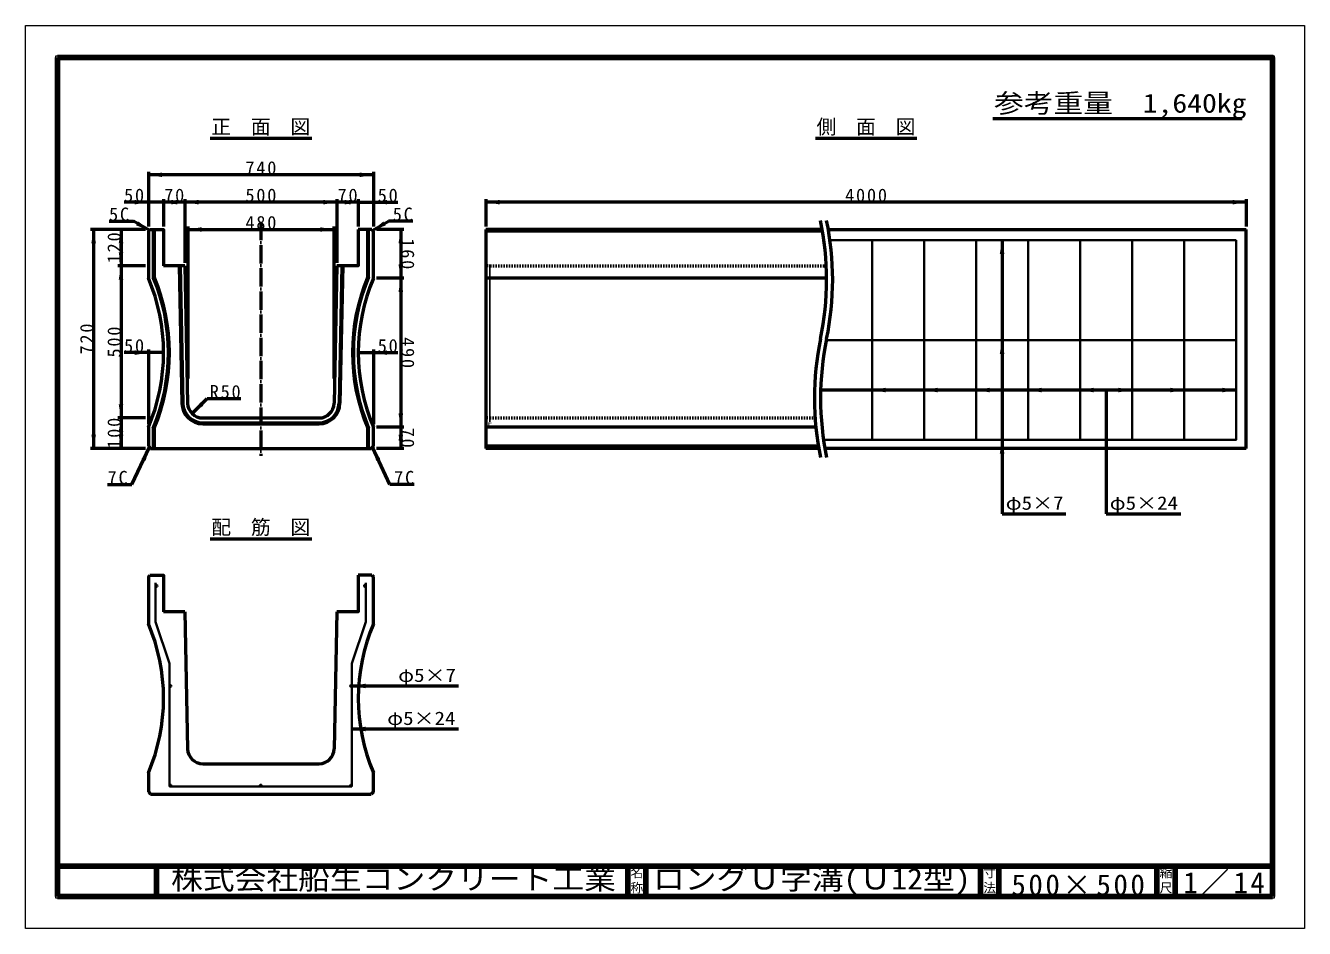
# Model space of a CAD drawing. Units: millimetres, scale not verified. Extents: x -2102 to 2102, y -1485 to 1485.
import ezdxf
from ezdxf.enums import TextEntityAlignment as Align

# ---------------------------------------------------------------- set-up
doc = ezdxf.new("R2010")
doc.units = ezdxf.units.MM
doc.header["$LTSCALE"] = 5
doc.linetypes.add('DOTTED', pattern=[1.75, 0.25, -1.5])
doc.linetypes.add('LONG_DASHED_DOTTED', pattern=[15.25, 12, -1.5, 0.25, -1.5])
doc.layers.add('0-0_V-nasSTD', color=7, linetype='Continuous', lineweight=50)
doc.layers.add('0-1_0', color=7, linetype='Continuous', lineweight=50)
doc.styles.add('ＭＳ ゴシック', font='')
doc.styles.get('ＭＳ ゴシック').set_extended_font_data('MS Gothic')

msp = doc.modelspace()

# ---------------------------------------------------------------- linework, layer by layer
at = {"layer": '0-0_V-nasSTD', "lineweight": 100}
for p, q in [((-1997.5, 1380), (-1997.5, -1380)), ((-1997.5, -1280), (1997.5, -1280)), ((-1672.5, -1280), (-1672.5, -1380)), ((-122.5, -1280), (-122.5, -1380)), ((-62.5, -1280), (-62.5, -1380)), ((1037.5, -1280), (1037.5, -1380)), ((1097.5, -1280), (1097.5, -1380)), ((1617.5, -1280), (1617.5, -1380)), ((1677.5, -1280), (1677.5, -1380)), ((-1997.5, -1380), (1997.5, -1380))]:
    msp.add_line(p, q, dxfattribs=at)
at = {"layer": '0-0_V-nasSTD'}
for p, q in [((-1698.654, 1004.105), (-1698.654, 824.105)), ((-958.654, 994.105), (-1698.654, 994.105)), ((-958.654, 1004.105), (-958.654, 824.105)), ((-1698.654, 904.105), (-1778.654, 904.105)), ((-1648.654, 904.105), (-1698.654, 904.105)), ((-1648.654, 914.105), (-1648.654, 824.105)), ((-1578.654, 904.105), (-1648.654, 904.105)), ((-1578.654, 914.105), (-1578.654, 704.105)), ((-1078.654, 904.105), (-1578.654, 904.105)), ((-1078.654, 914.105), (-1078.654, 704.105)), ((-1008.654, 904.105), (-1078.654, 904.105)), ((-1008.654, 914.105), (-1008.654, 824.105)), ((-588.654, 914.105), (-588.654, 824.105)), ((1911.346, 904.105), (-588.654, 904.105)), ((1911.346, 914.105), (1911.346, 824.105)), ((-1828.116, 841.605), (-1748.116, 841.605)), ((-1696.154, 811.605), (-1748.116, 841.605)), ((-961.154, 811.605), (-909.193, 841.605)), ((-829.193, 841.605), (-909.193, 841.605)), ((-1708.654, 814.105), (-1888.654, 814.105)), ((-1878.654, 814.105), (-1878.654, 94.105)), ((-1788.654, 814.105), (-1788.654, 694.105)), ((-1698.654, 809.105), (-1693.654, 814.105)), ((-1698.654, 809.105), (-1698.654, 654.105)), ((-1682.654, 814.105), (-1682.654, 657.349)), ((-1679.654, 814.105), (-1679.654, 657.952)), ((-1568.655, 824.105), (-1568.655, 324.105)), ((-1568.655, 814.105), (-1088.655, 814.105)), ((-1088.655, 824.105), (-1088.655, 324.105)), ((-963.654, 814.105), (-1008.654, 814.105)), ((-977.654, 657.952), (-977.654, 814.105)), ((-974.654, 657.349), (-974.654, 814.105)), ((-963.654, 814.105), (-958.654, 809.105)), ((-958.654, 654.105), (-958.654, 809.105)), ((-858.654, 814.105), (-948.654, 814.105)), ((-868.654, 814.105), (-868.654, 654.105)), ((-588.654, 814.105), (-588.654, 94.105)), ((517.069, 814.105), (-588.654, 814.105)), ((517.927, 809.105), (-588.654, 809.105)), ((537.069, 814.105), (1911.346, 814.105)), ((1911.346, 94.105), (1911.346, 814.105)), ((1108.346, 779.105), (1108.346, -120.895)), ((-1708.654, 694.105), (-1798.654, 694.105)), ((-1788.654, 694.105), (-1788.654, 194.105)), ((-1578.654, 694.105), (-1648.654, 694.105)), ((-1597.658, 694.105), (-1588.63, 242.725)), ((-1594.657, 694.105), (-1585.631, 242.785)), ((-1578.654, 694.105), (-1569.634, 243.105)), ((-1078.654, 694.105), (-1087.674, 243.105)), ((-1062.651, 694.105), (-1071.677, 242.785)), ((-1059.65, 694.105), (-1068.678, 242.725)), ((-858.654, 654.105), (-948.654, 654.105)), ((-868.654, 654.105), (-868.654, 164.105)), ((531.02, 654.105), (-588.654, 654.105)), ((-1698.654, 409.105), (-1778.654, 409.105)), ((-1698.654, 419.105), (-1698.654, 174.105)), ((-1648.654, 409.105), (-1698.654, 409.105)), ((-1008.654, 409.105), (-958.654, 409.105)), ((-958.654, 419.105), (-958.654, 174.105)), ((-958.654, 409.105), (-878.654, 409.105)), ((-1554.644, 208.398), (-1505.147, 257.895)), ((-1505.147, 257.895), (-1395.147, 257.895)), ((1877.846, 286.018), (511.723, 286.018)), ((1450.346, 286.018), (1450.346, -120.895)), ((-1708.654, 194.105), (-1798.654, 194.105)), ((-1788.654, 194.105), (-1788.654, 94.105)), ((-1519.644, 194.105), (-1137.664, 194.105)), ((-1519.644, 178.105), (-1137.664, 178.105)), ((-1519.644, 175.105), (-1137.664, 175.105)), ((-1698.654, 164.105), (-1698.654, 101.105)), ((-1682.654, 160.861), (-1682.654, 94.105)), ((-1679.654, 160.257), (-1679.654, 94.105)), ((-977.654, 94.105), (-977.654, 160.257)), ((-974.654, 94.105), (-974.654, 160.861)), ((-958.654, 101.105), (-958.654, 164.105)), ((-858.654, 164.105), (-948.654, 164.105)), ((-868.654, 164.105), (-868.654, 94.105)), ((496.055, 164.105), (-588.654, 164.105)), ((-1708.654, 94.105), (-1888.654, 94.105)), ((-1752.723, -24.603), (-1695.154, 97.605)), ((-1698.654, 101.105), (-1691.654, 94.105)), ((-1691.654, 94.105), (-965.654, 94.105)), ((-958.654, 101.105), (-965.654, 94.105)), ((-904.586, -24.603), (-962.154, 97.605)), ((-858.654, 94.105), (-948.654, 94.105)), ((504.428, 101.105), (-588.654, 101.105)), ((505.622, 94.105), (-588.654, 94.105)), ((1911.346, 94.105), (525.622, 94.105)), ((-1832.723, -24.603), (-1752.723, -24.603)), ((-824.586, -24.603), (-904.586, -24.603)), ((1108.346, -120.895), (1318.346, -120.895)), ((1450.346, -120.895), (1696.346, -120.895)), ((-1698.654, -328.131), (-1693.654, -323.131)), ((-1698.654, -328.131), (-1698.654, -483.131)), ((-963.654, -323.131), (-1008.654, -323.131)), ((-963.654, -323.131), (-958.654, -328.131)), ((-958.654, -483.131), (-958.654, -328.131)), ((-1578.654, -443.131), (-1648.654, -443.131)), ((-1578.654, -443.131), (-1569.634, -894.131)), ((-1078.654, -443.131), (-1087.674, -894.131)), ((-1029.4, -687.304), (-679.4, -687.304)), ((-1029.4, -828.889), (-679.4, -828.889)), ((-1519.644, -943.131), (-1137.664, -943.131)), ((-1698.654, -973.131), (-1698.654, -1036.131)), ((-958.654, -1036.131), (-958.654, -973.131)), ((-1698.654, -1036.131), (-1691.654, -1043.131)), ((-1691.654, -1043.131), (-965.654, -1043.131)), ((-958.654, -1036.131), (-965.654, -1043.131))]:
    msp.add_line(p, q, dxfattribs=at)
at = {"layer": '0-0_V-nasSTD', "linetype": 'LONG_DASHED_DOTTED'}
msp.add_line((-1328.654, 839.105), (-1328.654, 69.105), dxfattribs=at)
at = {"layer": '0-0_V-nasSTD', "lineweight": 35}
for p, q in [((542.509, 779.105), (1877.846, 779.105)), ((680.846, 779.105), (680.846, 122.105)), ((851.846, 779.105), (851.846, 122.105)), ((1022.846, 779.105), (1022.846, 122.105)), ((1193.846, 779.105), (1193.846, 122.105)), ((1364.846, 779.105), (1364.846, 122.105)), ((1535.846, 779.105), (1535.846, 122.105)), ((1706.846, 779.105), (1706.846, 122.105)), ((1877.846, 449.932), (530.49, 449.932)), ((-1675.146, -476.131), (-1675.146, -348.131)), ((-983.654, -476.131), (-983.654, -348.131)), ((-1675.146, -476.131), (-1629.4, -613.131)), ((-983.654, -476.131), (-1029.4, -613.131)), ((-1629.4, -1018.131), (-1629.4, -613.131)), ((-1029.4, -1018.131), (-1029.4, -613.131)), ((-1629.4, -1018.131), (-1029.4, -1018.131))]:
    msp.add_line(p, q, dxfattribs=at)
at = {"layer": '0-0_V-nasSTD', "linetype": 'DOTTED'}
for p, q in [((530.291, 694.105), (-588.654, 694.105)), ((-576.154, 694.105), (-576.154, 175.105)), ((493.547, 194.105), (-588.654, 194.105)), ((-588.654, 175.105), (-576.154, 175.105))]:
    msp.add_line(p, q, dxfattribs=at)
at = {"layer": '0-0_V-nasSTD', "lineweight": 18}
for points in [[(-2102.5, -1485), (-2102.5, 1485), (2102.5, 1485), (2102.5, -1485)], [(-2002.5, -1385), (-2002.5, 1385), (2002.5, 1385), (2002.5, -1385)]]:
    msp.add_lwpolyline(points, close=True, dxfattribs=at)
at = {"layer": '0-0_V-nasSTD', "lineweight": 100}
msp.add_lwpolyline([(1997.5, -1380), (1997.5, 1380), (-1997.5, 1380)], dxfattribs=at)
at = {"layer": '0-0_V-nasSTD'}
for points in [[(-1008.654, 904.105), (-958.654, 904.105), (-878.654, 904.105)], [(-1693.654, 814.105), (-1648.654, 814.105), (-1648.654, 694.105)], [(-1008.654, 814.105), (-1008.654, 694.105), (-1078.654, 694.105)], [(-1693.654, -323.131), (-1648.654, -323.131), (-1648.654, -443.131)], [(-1008.654, -323.131), (-1008.654, -443.131), (-1078.654, -443.131)]]:
    msp.add_lwpolyline(points, dxfattribs=at)
at = {"layer": '0-0_V-nasSTD', "lineweight": 35}
msp.add_lwpolyline([(1877.846, 779.105), (1877.846, 122.105), (521.165, 122.105)], dxfattribs=at)
for centre in [(-1672.146, -358.131), (-986.654, -358.131), (-1626.4, -687.304), (-1032.4, -687.304), (-1626.4, -1015.131), (-1329.4, -1015.131), (-1032.4, -1015.131)]:
    msp.add_circle(centre, 3, dxfattribs=at)
at = {"layer": '0-0_V-nasSTD'}
for centre, radius, start, end in [((-429.279, 649.105), 960.625, 348.28797, 11.71203), ((-409.279, 649.105), 960.625, 348.28797, 11.71203), ((-2273.904, 409.105), 625.25, 336.93076, 23.06924), ((-2273.904, 409.105), 641.25, 337.22428, 22.77572), ((-2273.904, 409.105), 644.25, 337.27808, 22.72192), ((-383.404, 409.105), 644.25, 157.27808, 202.72192), ((-383.404, 409.105), 641.25, 157.22428, 202.77572), ((-383.404, 409.105), 625.25, 156.93076, 203.06924), ((1451.971, 259.105), 960.625, 168.28797, 191.71203), ((1471.971, 259.105), 960.625, 168.28797, 191.71203), ((-1519.644, 244.105), 69, 181.14576, 270), ((-1519.644, 244.105), 66, 181.14576, 270), ((-1519.644, 244.105), 50, 181.14576, 270), ((-1137.664, 244.105), 50, 270, 358.85424), ((-1137.664, 244.105), 66, 270, 358.85424), ((-1137.664, 244.105), 69, 270, 358.85424), ((-2273.904, -728.131), 625.25, 336.93076, 23.06924), ((-383.404, -728.131), 625.25, 156.93076, 203.06924), ((-1519.644, -893.131), 50, 181.14576, 270), ((-1137.664, -893.131), 50, 270, 358.85424)]:
    msp.add_arc(centre, radius, start, end, dxfattribs=at)
for points in [[(-1698.654, 994.105), (-1653.654, 986.605), (-1653.654, 1001.605)], [(-1003.654, 986.605), (-1003.654, 1001.605), (-958.654, 994.105)], [(-1743.654, 896.605), (-1743.654, 911.605), (-1698.654, 904.105)], [(-1648.654, 904.105), (-1603.654, 896.605), (-1603.654, 911.605)], [(-1623.654, 896.605), (-1623.654, 911.605), (-1578.654, 904.105)], [(-1578.654, 904.105), (-1533.654, 896.605), (-1533.654, 911.605)], [(-1123.654, 896.605), (-1123.654, 911.605), (-1078.654, 904.105)], [(-1078.654, 904.105), (-1033.654, 896.605), (-1033.654, 911.605)], [(-1053.654, 896.605), (-1053.654, 911.605), (-1008.654, 904.105)], [(-958.654, 904.105), (-913.654, 896.605), (-913.654, 911.605)], [(-588.654, 904.105), (-543.654, 896.605), (-543.654, 911.605)], [(1866.346, 896.605), (1866.346, 911.605), (1911.346, 904.105)], [(-1886.154, 769.105), (-1878.654, 814.105), (-1871.154, 769.105)], [(-1796.154, 769.105), (-1788.654, 814.105), (-1781.154, 769.105)], [(-1738.875, 827.61), (-1731.375, 840.6), (-1696.154, 811.605)], [(-1568.655, 814.105), (-1523.655, 806.605), (-1523.655, 821.605)], [(-1133.655, 806.605), (-1133.655, 821.605), (-1088.655, 814.105)], [(-961.154, 811.605), (-925.933, 840.6), (-918.433, 827.61)], [(-876.154, 769.105), (-868.654, 814.105), (-861.154, 769.105)], [(1100.846, 734.105), (1108.346, 779.105), (1115.846, 734.105)], [(-1796.154, 739.105), (-1788.654, 694.105), (-1781.154, 739.105)], [(-1796.154, 649.105), (-1788.654, 694.105), (-1781.154, 649.105)], [(-876.154, 699.105), (-868.654, 654.105), (-861.154, 699.105)], [(-876.154, 609.105), (-868.654, 654.105), (-861.154, 609.105)], [(1100.846, 404.932), (1108.346, 449.932), (1115.846, 404.932)], [(-1743.654, 401.605), (-1743.654, 416.605), (-1698.654, 409.105)], [(-958.654, 409.105), (-913.654, 401.605), (-913.654, 416.605)], [(680.846, 286.018), (725.846, 278.518), (725.846, 293.518)], [(851.846, 286.018), (896.846, 278.518), (896.846, 293.518)], [(1022.846, 286.018), (1067.846, 278.518), (1067.846, 293.518)], [(1193.846, 286.018), (1238.846, 278.518), (1238.846, 293.518)], [(1364.846, 286.018), (1409.846, 278.518), (1409.846, 293.518)], [(1490.846, 278.518), (1490.846, 293.518), (1535.846, 286.018)], [(1661.846, 278.518), (1661.846, 293.518), (1706.846, 286.018)], [(1832.846, 278.518), (1832.846, 293.518), (1877.846, 286.018)], [(-1796.154, 239.105), (-1788.654, 194.105), (-1781.154, 239.105)], [(-1554.644, 208.398), (-1528.128, 245.521), (-1517.521, 234.914)], [(-1796.154, 149.105), (-1788.654, 194.105), (-1781.154, 149.105)], [(-876.154, 209.105), (-868.654, 164.105), (-861.154, 209.105)], [(-1886.154, 139.105), (-1878.654, 94.105), (-1871.154, 139.105)], [(-1796.154, 139.105), (-1788.654, 94.105), (-1781.154, 139.105)], [(-876.154, 119.105), (-868.654, 164.105), (-861.154, 119.105)], [(-876.154, 139.105), (-868.654, 94.105), (-861.154, 139.105)], [(-1721.116, 60.092), (-1707.546, 53.699), (-1695.154, 97.605)], [(-962.154, 97.605), (-949.762, 53.699), (-936.192, 60.092)], [(1100.846, 77.105), (1108.346, 122.105), (1115.846, 77.105)], [(-1675.146, -358.131), (-1674.608, -359.845), (-1674.213, -355.956)], [(-1674.608, -359.845), (-1674.213, -355.956), (-1671.994, -355.135)], [(-1674.608, -359.845), (-1671.994, -355.135), (-1669.87, -356.177)], [(-1674.608, -359.845), (-1669.87, -356.177), (-1669.161, -358.434)], [(-1674.608, -359.845), (-1670.31, -360.503), (-1669.161, -358.434)], [(-1674.608, -359.845), (-1672.6, -361.096), (-1670.31, -360.503)], [(-989.639, -358.434), (-988.931, -356.177), (-984.192, -359.845)], [(-989.639, -358.434), (-988.491, -360.503), (-984.192, -359.845)], [(-988.931, -356.177), (-986.806, -355.135), (-984.192, -359.845)], [(-988.491, -360.503), (-986.2, -361.096), (-984.192, -359.845)], [(-986.806, -355.135), (-984.587, -355.956), (-984.192, -359.845)], [(-984.587, -355.956), (-984.192, -359.845), (-983.654, -358.131)], [(-1629.4, -687.304), (-1628.862, -685.59), (-1628.467, -689.478)], [(-1628.862, -685.59), (-1626.854, -684.339), (-1624.564, -684.932)], [(-1628.862, -685.59), (-1624.564, -684.932), (-1623.416, -687)], [(-1628.862, -685.59), (-1628.467, -689.478), (-1626.248, -690.3)], [(-1628.862, -685.59), (-1626.248, -690.3), (-1624.124, -689.258)], [(-1628.862, -685.59), (-1624.124, -689.258), (-1623.416, -687)], [(-1035.385, -687.607), (-1034.676, -685.35), (-1029.938, -689.018)], [(-1035.385, -687.607), (-1034.236, -689.676), (-1029.938, -689.018)], [(-1034.676, -685.35), (-1032.552, -684.308), (-1029.938, -689.018)], [(-1034.236, -689.676), (-1031.946, -690.269), (-1029.938, -689.018)], [(-1032.552, -684.308), (-1030.333, -685.13), (-1029.938, -689.018)], [(-1030.333, -685.13), (-1029.938, -689.018), (-1029.4, -687.304)], [(-1029.4, -687.304), (-984.4, -694.804), (-984.4, -679.804)], [(-1029.4, -828.889), (-984.4, -836.389), (-984.4, -821.389)], [(-1629.4, -1015.131), (-1629.094, -1013.81), (-1624.686, -1017.593)], [(-1629.4, -1015.131), (-1629.339, -1015.735), (-1624.686, -1017.593)], [(-1629.339, -1015.735), (-1629.157, -1016.314), (-1624.686, -1017.593)], [(-1629.157, -1016.314), (-1628.862, -1016.845), (-1624.686, -1017.593)], [(-1629.094, -1013.81), (-1627.856, -1012.508), (-1624.686, -1017.593)], [(-1628.862, -1016.845), (-1628.467, -1017.305), (-1624.686, -1017.593)], [(-1628.467, -1017.305), (-1627.987, -1017.677), (-1624.686, -1017.593)], [(-1627.987, -1017.677), (-1627.442, -1017.944), (-1624.686, -1017.593)], [(-1627.856, -1012.508), (-1626.097, -1012.146), (-1624.686, -1017.593)], [(-1627.442, -1017.944), (-1626.854, -1018.096), (-1624.686, -1017.593)], [(-1626.854, -1018.096), (-1626.4, -1018.131), (-1624.686, -1017.593)], [(-1626.097, -1012.146), (-1624.686, -1017.593), (-1624.446, -1012.855)], [(-1624.686, -1017.593), (-1624.446, -1012.855), (-1623.496, -1014.379)], [(-1624.686, -1017.593), (-1623.587, -1016.173), (-1623.496, -1014.379)], [(-1332.366, -1015.585), (-1331.772, -1013.295), (-1331.114, -1017.593)], [(-1331.772, -1013.295), (-1331.114, -1017.593), (-1329.704, -1012.146)], [(-1331.114, -1017.593), (-1329.704, -1012.146), (-1327.446, -1012.855)], [(-1331.114, -1017.593), (-1327.446, -1012.855), (-1326.404, -1014.979)], [(-1331.114, -1017.593), (-1327.226, -1017.198), (-1326.404, -1014.979)], [(-1331.114, -1017.593), (-1329.4, -1018.131), (-1327.226, -1017.198)], [(-1035.385, -1014.827), (-1034.676, -1013.177), (-1031.796, -1018.069)], [(-1035.385, -1014.827), (-1035.023, -1016.587), (-1031.796, -1018.069)], [(-1035.023, -1016.587), (-1033.721, -1017.824), (-1031.796, -1018.069)], [(-1034.676, -1013.177), (-1033.152, -1012.227), (-1031.796, -1018.069)], [(-1033.721, -1017.824), (-1032.4, -1018.131), (-1031.796, -1018.069)], [(-1033.152, -1012.227), (-1031.796, -1018.069), (-1031.358, -1012.318)], [(-1031.796, -1018.069), (-1031.358, -1012.318), (-1029.938, -1013.417)], [(-1031.796, -1018.069), (-1029.938, -1013.417), (-1029.4, -1015.131)], [(-1031.796, -1018.069), (-1029.435, -1015.585), (-1029.4, -1015.131)], [(-1031.796, -1018.069), (-1029.587, -1016.173), (-1029.435, -1015.585)], [(-1031.796, -1018.069), (-1029.854, -1016.718), (-1029.587, -1016.173)], [(-1031.796, -1018.069), (-1030.226, -1017.198), (-1029.854, -1016.718)], [(-1031.796, -1018.069), (-1030.686, -1017.593), (-1030.226, -1017.198)], [(-1031.796, -1018.069), (-1031.217, -1017.888), (-1030.686, -1017.593)]]:
    msp.add_solid(points, dxfattribs=at)
at = {"layer": '0-1_0'}
for p, q in [((1078.036, 1179.753), (1898.036, 1179.753)), ((-1495.654, 1114.105), (-1161.654, 1114.105)), ((494.346, 1114.105), (828.346, 1114.105)), ((-1495.654, -203.131), (-1161.654, -203.131))]:
    msp.add_line(p, q, dxfattribs=at)

# ---------------------------------------------------------------- texts
at = {"layer": '0-0_V-nasSTD', "style": 'ＭＳ ゴシック'}
for s, height, width, p in [('参考重量\u30001,640kg', 62.32, 1.15, (1082.036, 1179.753)), ('φ5×7', 43.99, 1.15, (1120.346, -120.895)), ('φ5×24', 43.99, 1.15, (1462.346, -120.895)), ('φ5×7', 43.99, 1.15, (-877.4, -687.304)), ('φ5×24', 43.99, 1.15, (-913.4, -828.889)), ('株式会社船生コンクリート工業', 69.65, 1.1, (-1624.25, -1377.5)), ('ロングＵ字溝(Ｕ12型)', 69.65, 1.1, (-39.75, -1377.5))]:
    msp.add_text(s, height=height, dxfattribs=dict(at, width=width)).set_placement(p, align=Align.BOTTOM_LEFT)
for s, height, p in [('正\u3000面\u3000図', 47.65, (-1491.658, 1114.105)), ('側\u3000面\u3000図', 47.65, (498.342, 1114.105)), ('配\u3000筋\u3000図', 47.65, (-1491.658, -203.131)), ('名', 30.79, (-113.518, -1326.001)), ('寸', 30.79, (1046.482, -1326.001)), ('縮', 30.79, (1626.482, -1326.001)), ('称', 30.79, (-113.524, -1375.99)), ('法', 30.79, (1046.476, -1375.99)), ('尺', 30.79, (1626.476, -1375.99))]:
    msp.add_text(s, height=height, dxfattribs=at).set_placement(p, align=Align.BOTTOM_LEFT)
at = {"layer": '0-0_V-nasSTD', "attachment_point": 7, "style": 'ＭＳ ゴシック'}
for s, insert, char_height in [('\\T1.2;740', (-1379.641, 994.105), 43.99), ('\\T1.2;50', (-1778.654, 904.105), 43.99), ('\\T1.2;70', (-1646.654, 904.105), 43.99), ('\\T1.2;500', (-1379.641, 904.105), 43.99), ('\\T1.2;70', (-1076.654, 904.105), 43.99), ('\\T1.2;50', (-944.654, 904.105), 43.99), ('\\T1.2;4000', (592.24, 904.105), 43.99), ('\\T1.2;5C', (-1828.116, 841.605), 43.99), ('\\T1.2;5C', (-895.193, 841.605), 43.99), ('\\T1.2;480', (-1379.641, 814.105), 43.99), ('\\T1.2;50', (-1778.654, 409.105), 43.99), ('\\T1.2;50', (-944.654, 409.105), 43.99), ('\\T1.2;R50', (-1497.147, 257.895), 43.99), ('\\T1.2;7C', (-1832.723, -24.603), 43.99), ('\\T1.2;7C', (-890.586, -24.603), 43.99), ('\\T1.16;1／14', (1704.533, -1377.418), 69.65), ('\\T1.18;500×500', (1139.081, -1377.492), 69.65)]:
    msp.add_mtext(s, dxfattribs=dict(at, insert=insert, char_height=char_height))
at = {"layer": '0-0_V-nasSTD', "char_height": 43.99, "attachment_point": 7, "style": 'ＭＳ ゴシック'}
for s, insert, rotation in [('\\T1.2;120', (-1788.654, 703.092), 90), ('\\T1.2;160', (-868.654, 785.092), 270), ('\\T1.2;720', (-1878.654, 403.092), 90), ('\\T1.2;500', (-1788.654, 393.092), 90), ('\\T1.2;490', (-868.654, 460.092), 270), ('\\T1.2;100', (-1788.654, 93.092), 90), ('\\T1.2;70', (-868.654, 162.118), 270)]:
    msp.add_mtext(s, dxfattribs=dict(at, insert=insert, rotation=rotation))

doc.saveas('drawing.dxf')
